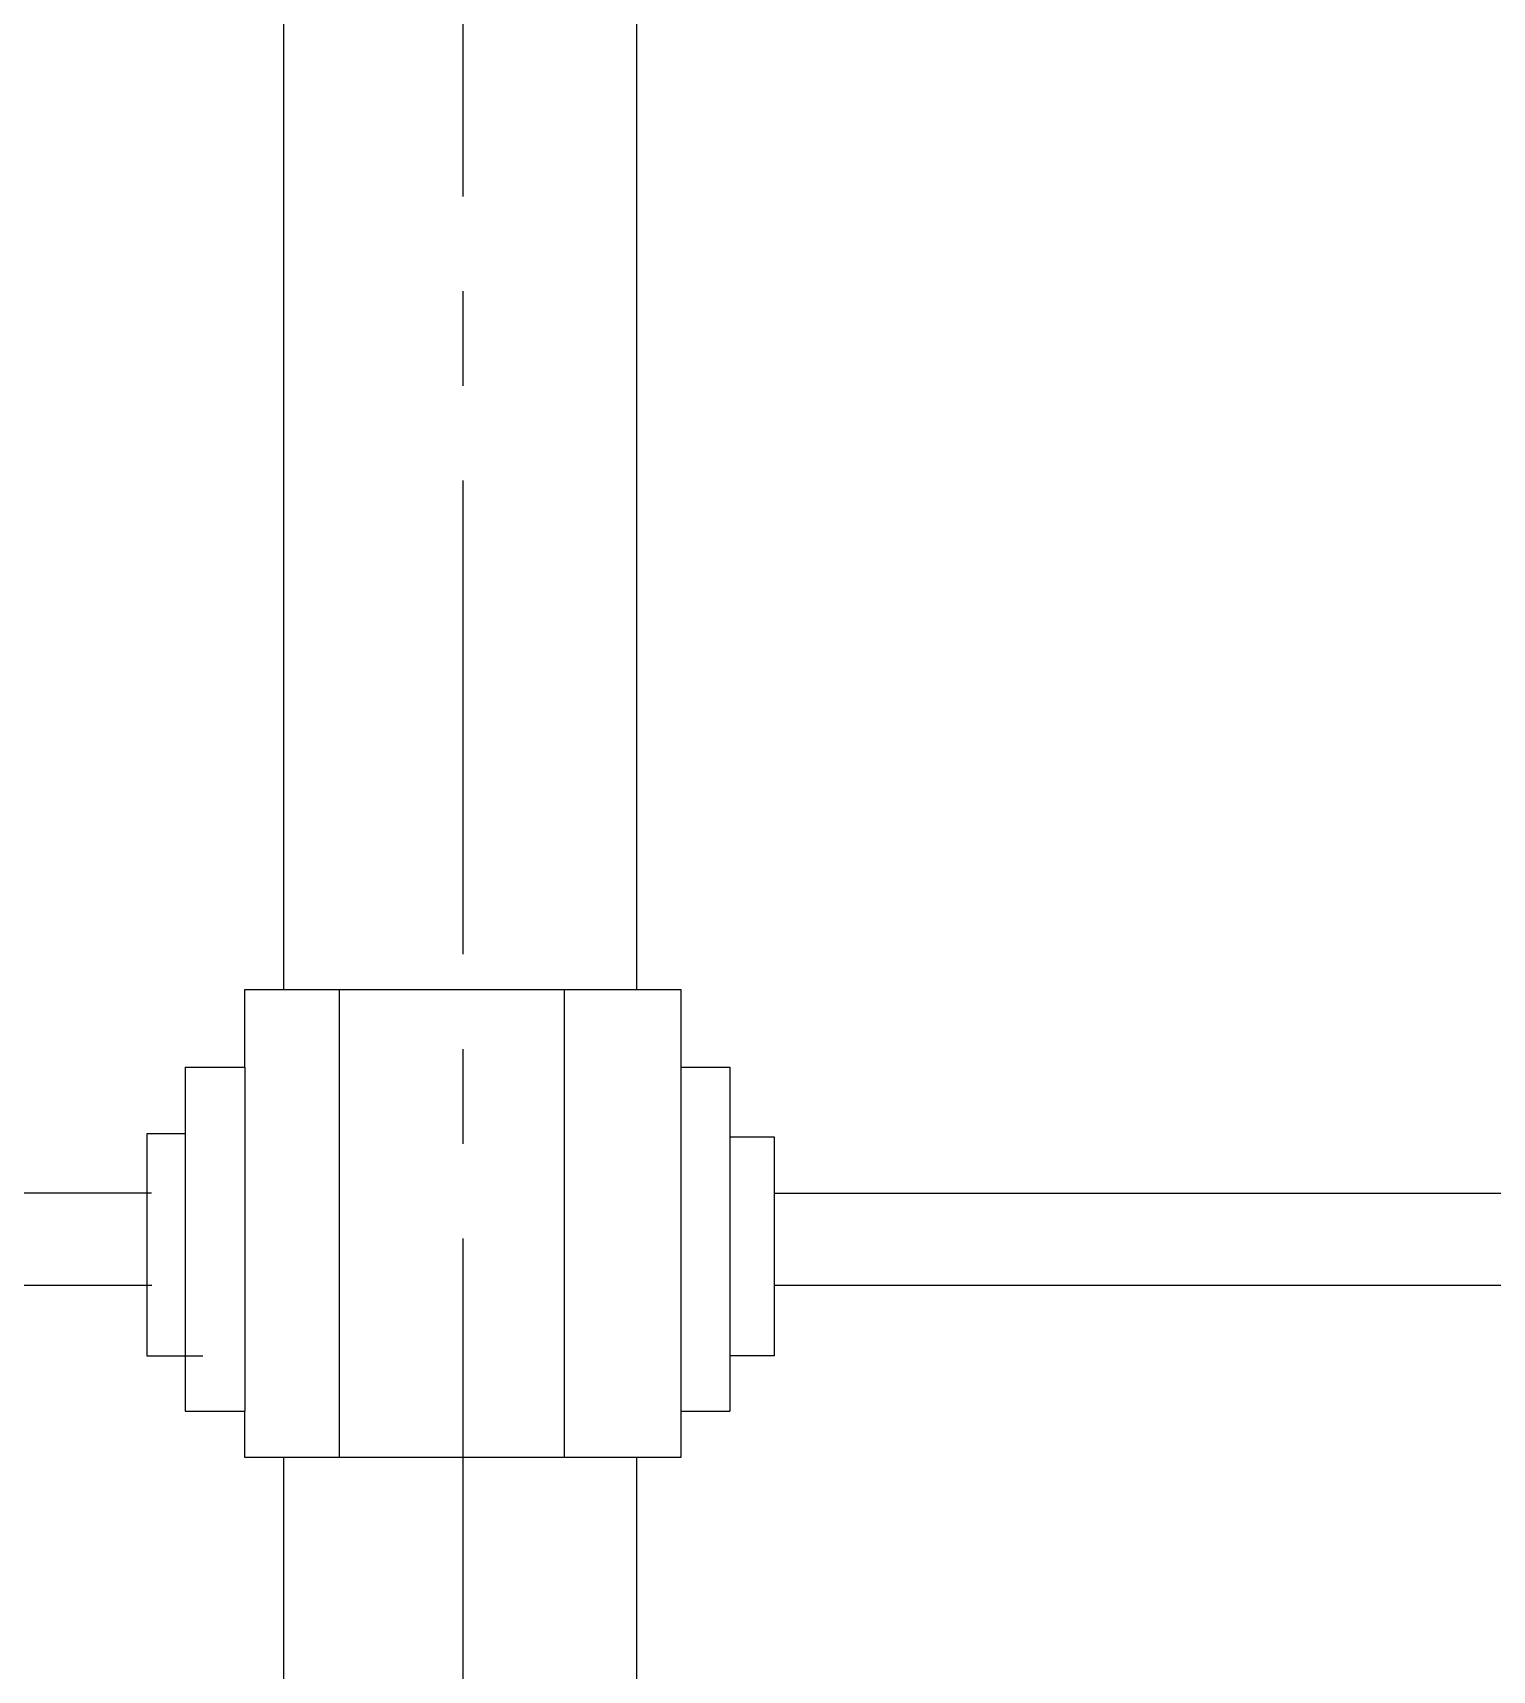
# Model space of a CAD drawing. Header units: millimetres. Extents: x -15295 to -9807, y 801 to 4683.
# Drawn here: x -14243.5 to -14047.7, y 2082.2 to 2301.7 of the extents above; entities that cross this region are included whole.
import ezdxf

# ---------------------------------------------------------------- set-up
doc = ezdxf.new("R2010")
doc.units = ezdxf.units.MM
doc.linetypes.add('CENTERX2', pattern=[101.6, 63.5, -12.7, 12.7, -12.7])
doc.layers.add('点划线', color=1, linetype='CENTERX2')

msp = doc.modelspace()

# ---------------------------------------------------------------- linework, layer by layer
for p, q in [((-14209.844, 2563.207), (-14209.844, 2173.466)), ((-14162.48, 2563.207), (-14162.48, 2173.466)), ((-14209.844, 2110.739), (-14209.844, 1992.974)), ((-14162.48, 2110.739), (-14162.48, 1992.974))]:
    msp.add_line(p, q)
at = {"color": 3}
for p, q in [((-14215.011, 2163.06), (-14215.011, 2173.466)), ((-14215.011, 2173.466), (-14156.554, 2173.466)), ((-14202.38, 2173.466), (-14202.38, 2110.739)), ((-14172.188, 2173.466), (-14172.188, 2110.739)), ((-14156.554, 2173.466), (-14156.554, 2163.06)), ((-14223.04, 2163.06), (-14223.04, 2116.934)), ((-14223.04, 2163.06), (-14215.011, 2163.06)), ((-14215.011, 2163.06), (-14215.011, 2116.934)), ((-14156.554, 2163.06), (-14156.554, 2116.934)), ((-14156.554, 2163.06), (-14149.984, 2163.06)), ((-14149.984, 2163.06), (-14149.984, 2116.934)), ((-14223.04, 2154.125), (-14228.175, 2154.125)), ((-14228.175, 2154.125), (-14228.175, 2124.366)), ((-14149.984, 2153.703), (-14144.054, 2153.703)), ((-14144.054, 2153.703), (-14144.054, 2124.366)), ((-14227.526, 2146.162), (-14569.768, 2146.017)), ((-14144.054, 2146.18), (-13801.811, 2146.18)), ((-14227.521, 2133.797), (-14569.763, 2133.652)), ((-14144.054, 2133.814), (-13801.811, 2133.814)), ((-14228.175, 2124.366), (-14220.66, 2124.366)), ((-14144.054, 2124.366), (-14149.984, 2124.366)), ((-14223.04, 2116.934), (-14215.011, 2116.934)), ((-14215.011, 2110.739), (-14215.011, 2116.934)), ((-14156.554, 2116.934), (-14156.554, 2110.739)), ((-14156.554, 2116.934), (-14149.984, 2116.934)), ((-14156.554, 2110.739), (-14215.011, 2110.739))]:
    msp.add_line(p, q, dxfattribs=at)
at = {"layer": '点划线'}
msp.add_line((-14185.811, 3054.481), (-14185.811, 1628.764), dxfattribs=at)

doc.saveas('drawing.dxf')
